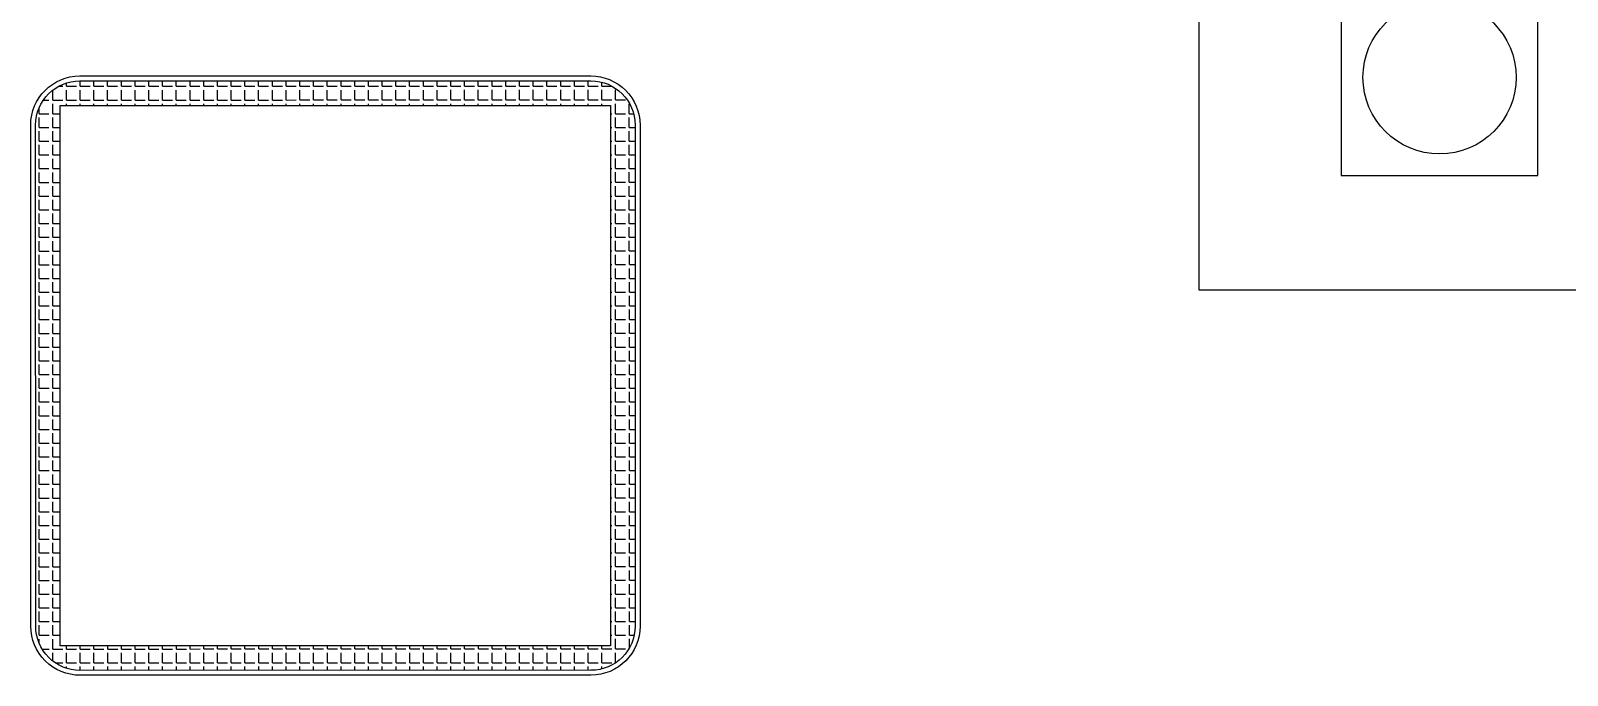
# Model space of a CAD drawing. Header units: millimetres. Extents: x -38686 to 870903, y -23218 to 232707.
# Drawn here: x 49552 to 51115, y 27323 to 27979 of the extents above; entities that cross this region are included whole.
import ezdxf

# ---------------------------------------------------------------- set-up
doc = ezdxf.new("R2010")
doc.units = ezdxf.units.MM
doc.header["$LTSCALE"] = 10
doc.layers.add('40 - Detail Outline', color=142, linetype='Continuous')

msp = doc.modelspace()

# ---------------------------------------------------------------- hatches: boundary and pattern name
at = {"layer": '40 - Detail Outline'}
h = msp.add_hatch(dxfattribs=at)
h.set_pattern_fill('ANGLE', color=251, scale=2, angle=360.0069887867575, style=0)
h.set_pattern_definition([(0.006988786757551324, (40703.91628436249, 21858.82297252578), (-0.001704023430522142, 13.96999989607387), [10.16, -3.81]), (90.00698878675708, (40703.91628436249, 21858.82297252578), (-13.96999989607387, -0.001704023430521286), [10.16, -3.81])])
h.paths.add_polyline_path([(49601.74618537369, 27928.39503701402), (50121.74618610492, 27928.4699627458, -0.4141884440313059), (50166.75266887268, 27883.48030637578), (50166.86989138857, 27373.48030562199, -0.4142386810006609), (50121.8763765347, 27328.46996294982), (49601.87637580343, 27328.39503721807, -0.4141884440313271), (49556.86989303568, 27373.38469358805), (49556.75267051984, 27883.38469434184, -0.4142386810006324)])
h.paths.add_polyline_path([(49581.87230895218, 27353.39261993787), (50141.87230939031, 27353.47237958783), (50141.75025295626, 27903.47238002599), (49581.75025251813, 27903.392620376)], flags=16)

# ---------------------------------------------------------------- linework, layer by layer
at = {"layer": '40 - Detail Outline', "color": 0}
for points in [[(50740.53621490681, 27715.58808852562), (52139.82877586695, 27715.58808852562), (52139.82877586695, 30115.59469722004), (50740.53621490681, 30115.59469722004)], [(50885.37614088395, 28031.96666947461), (50885.37614088395, 27831.96666947461), (51085.37614088395, 27831.96666947461), (51085.37614088395, 28031.96666947461)], [(49581.75025251813, 27903.392620376), (50141.75025295626, 27903.47238002599), (50141.87230939031, 27353.47237958783), (49581.87230895218, 27353.39261993787)]]:
    msp.add_lwpolyline(points, close=True, dxfattribs=at)
for points in [[(49601.74662693345, 27933.39503711603), (50121.74662766367, 27933.46996284781, -0.414213562373095), (50171.75266969629, 27883.47600561064), (50171.86989221213, 27373.47600488043, -0.414213562373095), (50121.87593497496, 27323.46996284781), (49601.87593424474, 27323.39503711603, -0.414213562373104), (49551.86989221213, 27373.38899435319), (49551.75266969629, 27883.38899508341, -0.414213562373095)], [(49601.74723117321, 27928.39503715255), (50121.74723190343, 27928.46996288433, -0.4142135623730951), (50166.75266973278, 27883.47540137088), (50166.86989224865, 27373.47540064067, -0.4142135623730951), (50121.8753307352, 27328.46996281128), (49601.87533000499, 27328.39503707953, -0.4142135623731054), (49556.8698921756, 27373.38959859298), (49556.75266965976, 27883.3895993232, -0.4142135623730951)]]:
    msp.add_lwpolyline(points, format="xyb", close=True, dxfattribs=at)
msp.add_circle((50985.37614088395, 27931.96666947461), 77.9486191780743, dxfattribs=at)

doc.saveas('drawing.dxf')
